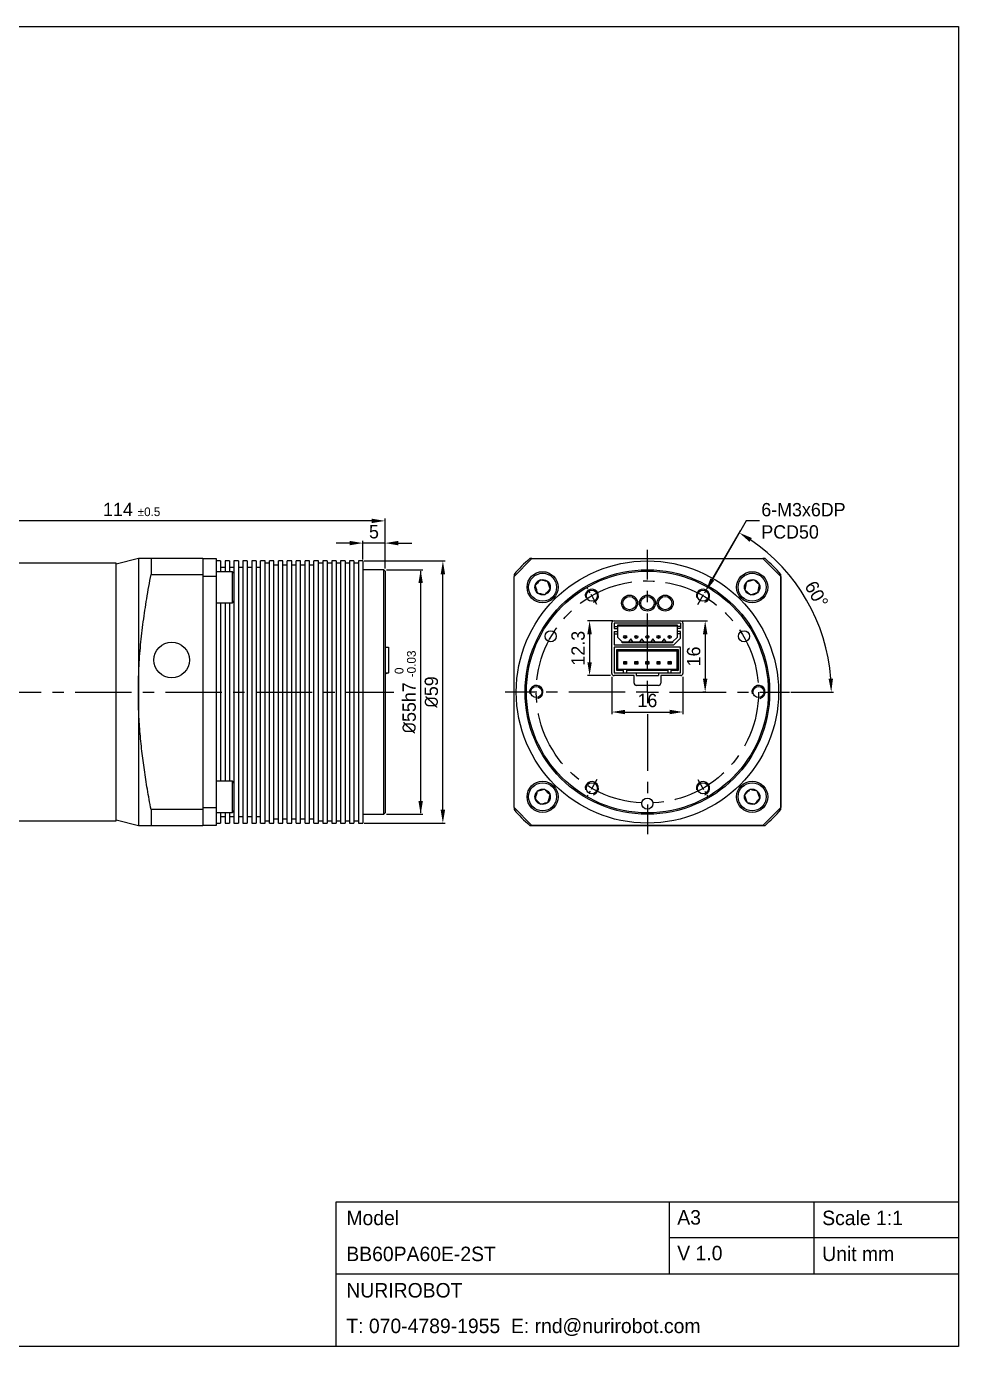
# Model space of a CAD drawing. Header units: millimetres. Extents: x 0 to 420, y 0 to 297.
# Drawn here: x 210.3 to 420, y 0 to 297 of the extents above; entities that cross this region are included whole.
import ezdxf

# ---------------------------------------------------------------- set-up
doc = ezdxf.new("R2010")
doc.units = ezdxf.units.MM
doc.header["$PDSIZE"] = -1
doc.linetypes.add('CENTERX2', pattern=[20.32, 12.7, -2.54, 2.54, -2.54])
doc.layers.add('외형선', color=7, linetype='Continuous', lineweight=25)
for name, color, linetype in [('중심선', 1, 'CENTERX2'), ('치수', 3, 'Continuous'), ('치수선', 3, 'Continuous')]:
    doc.layers.add(name, color=color, linetype=linetype)
doc.styles.add('누리로봇 문자스타일_20230829', font='GOTHIC.TTF')
doc.dimstyles.new('A3기본 치수스타일', dxfattribs={"dimtxt": 3, "dimasz": 3, "dimexe": 0.5, "dimexo": 0.3, "dimgap": 1, "dimtad": 1, "dimtoh": 1, "dimdec": 1, "dimzin": 12, "dimdsep": 46, "dimtxsty": '누리로봇 문자스타일_20230829', "dimcen": 0.09, "dimclrd": 3, "dimclre": 3, "dimclrt": 3, "dimadec": 0, "dimazin": 3, "dimtm": 1e-09, "dimtfac": 1, "dimtdec": 1, "dimtofl": 0, "dimtmove": 0, "dimatfit": 3, "dimfxl": 1, "dimfrac": 2, "dimarcsym": 0})
doc.dimstyles.new('A3지시선 치수스타일', dxfattribs={"dimtxt": 3, "dimasz": 3, "dimexe": 0.5, "dimexo": 0.3, "dimgap": 0.396875, "dimtad": 0, "dimtih": 1, "dimtoh": 1, "dimdec": 1, "dimzin": 12, "dimdsep": 46, "dimtxsty": '누리로봇 문자스타일_20230829', "dimcen": 0.09, "dimclrd": 3, "dimclre": 3, "dimclrt": 3, "dimadec": 0, "dimazin": 3, "dimtm": 1e-09, "dimtfac": 1, "dimtdec": 1, "dimtofl": 0, "dimtmove": 0, "dimatfit": 3, "dimfxl": 1, "dimfrac": 2, "dimarcsym": 0})
doc.dimstyles.new('A4기본 치수스타일', dxfattribs={"dimtxt": 3, "dimasz": 3, "dimexe": 0.5, "dimexo": 0.3, "dimgap": 1, "dimtad": 1, "dimtoh": 1, "dimdec": 1, "dimzin": 12, "dimdsep": 46, "dimtxsty": '누리로봇 문자스타일_20230829', "dimcen": 0.09, "dimclrd": 3, "dimclre": 3, "dimclrt": 3, "dimadec": 0, "dimazin": 3, "dimtm": 1e-09, "dimtfac": 1, "dimtdec": 1, "dimtofl": 0, "dimtmove": 0, "dimatfit": 3, "dimfxl": 1, "dimfrac": 2, "dimarcsym": 0})

# ---------------------------------------------------------------- blocks, each defined once
blk = doc.blocks.new('*D59')
at = {"layer": 'Defpoints', "color": 0}
for p in [(291, 174.76), (291, 119.76), (299, 119.76)]:
    blk.add_point(p, dxfattribs=at)
at = {"layer": '치수선', "color": 3, "lineweight": -2}
for p, q in [((291.3, 174.76), (299.5, 174.76)), ((299, 171.76), (299, 122.76)), ((291.3, 119.76), (299.5, 119.76))]:
    blk.add_line(p, q, dxfattribs=at)
at = {"layer": '치수선', "color": 3}
for points in [[(298.5, 171.76), (299.5, 171.76), (299, 174.76)], [(298.5, 122.76), (299.5, 122.76), (299, 119.76)]]:
    blk.add_solid(points, dxfattribs=at)
at = {"layer": '치수선', "color": 3, "insert": (295.55, 147.26), "char_height": 3, "attachment_point": 5, "rotation": 90, "style": '누리로봇 문자스타일_20230829'}
blk.add_mtext('{\\fISOCPEUR|b0|i0|c0|p34;%%C}55h7 {\\H0.66x;\\S 0^ -0.03;}', dxfattribs=at)
blk = doc.blocks.new('*D60')
at = {"layer": 'Defpoints', "color": 0}
for p in [(177, 185.76), (177, 177.26), (291, 174.76)]:
    blk.add_point(p, dxfattribs=at)
at = {"layer": '치수', "color": 3, "lineweight": -2}
for p, q in [((177, 177.56), (177, 186.26)), ((288, 185.76), (180, 185.76)), ((291, 175.06), (291, 186.26))]:
    blk.add_line(p, q, dxfattribs=at)
at = {"layer": '치수', "color": 3}
for points in [[(180, 186.26), (180, 185.26), (177, 185.76)], [(288, 186.26), (288, 185.26), (291, 185.76)]]:
    blk.add_solid(points, dxfattribs=at)
at = {"layer": '치수', "color": 3, "insert": (234, 188.32), "char_height": 3, "attachment_point": 5, "style": '누리로봇 문자스타일_20230829'}
blk.add_mtext('114 {\\H0.65x;%%P0.5}', dxfattribs=at)
blk = doc.blocks.new('*D56')
at = {"layer": 'Defpoints', "color": 0}
for p in [(286, 176.76), (304, 176.76), (286, 117.76)]:
    blk.add_point(p, dxfattribs=at)
at = {"layer": '치수선', "color": 3, "lineweight": -2}
for p, q in [((286.3, 176.76), (304.5, 176.76)), ((304, 120.76), (304, 173.76)), ((286.3, 117.76), (304.5, 117.76))]:
    blk.add_line(p, q, dxfattribs=at)
at = {"layer": '치수선', "color": 3}
for points in [[(303.5, 173.76), (304.5, 173.76), (304, 176.76)], [(303.5, 120.76), (304.5, 120.76), (304, 117.76)]]:
    blk.add_solid(points, dxfattribs=at)
at = {"layer": '치수선', "color": 3, "insert": (301.42, 147.26), "char_height": 3, "attachment_point": 5, "rotation": 90, "style": '누리로봇 문자스타일_20230829'}
blk.add_mtext('{\\fISOCPEUR|b0|i0|c0|p34;%%C}59', dxfattribs=at)
blk = doc.blocks.new('*D57')
at = {"layer": 'Defpoints', "color": 0}
for p in [(286, 180.76), (286, 176.76), (291, 174.76)]:
    blk.add_point(p, dxfattribs=at)
at = {"layer": '치수선', "color": 3, "lineweight": -2}
for p, q in [((286, 177.06), (286, 181.26)), ((291, 175.06), (291, 181.26)), ((283, 180.76), (280, 180.76)), ((291, 180.76), (286, 180.76)), ((294, 180.76), (297, 180.76))]:
    blk.add_line(p, q, dxfattribs=at)
at = {"layer": '치수선', "color": 3}
for points in [[(283, 181.26), (283, 180.26), (286, 180.76)], [(294, 181.26), (294, 180.26), (291, 180.76)]]:
    blk.add_solid(points, dxfattribs=at)
at = {"layer": '치수선', "color": 3, "insert": (288.5, 183.3), "char_height": 3, "attachment_point": 5, "style": '누리로봇 문자스타일_20230829'}
blk.add_mtext('5', dxfattribs=at)
blk = doc.blocks.new('*D62')
at = {"layer": 'Defpoints', "color": 0}
for p in [(357.5, 163.26), (363, 147.26), (363.43, 147.26)]:
    blk.add_point(p, dxfattribs=at)
at = {"layer": '치수', "color": 3, "lineweight": -2}
for p, q in [((357.8, 163.26), (363.5, 163.26)), ((363, 160.26), (363, 150.26)), ((363.13, 147.26), (362.5, 147.26))]:
    blk.add_line(p, q, dxfattribs=at)
at = {"layer": '치수', "color": 3}
for points in [[(362.5, 160.26), (363.5, 160.26), (363, 163.26)], [(362.5, 150.26), (363.5, 150.26), (363, 147.26)]]:
    blk.add_solid(points, dxfattribs=at)
at = {"layer": '치수', "color": 3, "insert": (360.42, 155.26), "char_height": 3, "attachment_point": 5, "rotation": 90, "style": '누리로봇 문자스타일_20230829'}
blk.add_mtext('16', dxfattribs=at)
blk = doc.blocks.new('*D63')
at = {"layer": 'Defpoints', "color": 0}
for p in [(342, 150.96), (358, 150.96), (358, 142.76)]:
    blk.add_point(p, dxfattribs=at)
at = {"layer": '치수', "color": 3, "lineweight": -2}
for p, q in [((342, 150.66), (342, 142.26)), ((358, 150.66), (358, 142.26)), ((345, 142.76), (355, 142.76))]:
    blk.add_line(p, q, dxfattribs=at)
at = {"layer": '치수', "color": 3}
for points in [[(345, 143.26), (345, 142.26), (342, 142.76)], [(355, 143.26), (355, 142.26), (358, 142.76)]]:
    blk.add_solid(points, dxfattribs=at)
at = {"layer": '치수', "color": 3, "insert": (350, 145.34), "char_height": 3, "attachment_point": 5, "style": '누리로봇 문자스타일_20230829'}
blk.add_mtext('16', dxfattribs=at)
blk = doc.blocks.new('*D64')
at = {"layer": 'Defpoints', "color": 0}
for p in [(342.5, 163.26), (337, 150.96), (342, 150.96)]:
    blk.add_point(p, dxfattribs=at)
at = {"layer": '치수', "color": 3, "lineweight": -2}
for p, q in [((342.2, 163.26), (336.5, 163.26)), ((337, 160.26), (337, 153.96)), ((341.7, 150.96), (336.5, 150.96))]:
    blk.add_line(p, q, dxfattribs=at)
at = {"layer": '치수', "color": 3}
for points in [[(336.5, 160.26), (337.5, 160.26), (337, 163.26)], [(336.5, 153.96), (337.5, 153.96), (337, 150.96)]]:
    blk.add_solid(points, dxfattribs=at)
at = {"layer": '치수', "color": 3, "insert": (334.42, 157.11), "char_height": 3, "attachment_point": 5, "rotation": 90, "style": '누리로봇 문자스타일_20230829'}
blk.add_mtext('12.3', dxfattribs=at)
blk = doc.blocks.new('SW_CENTERMARKSYMBOL_0')
at = {"layer": '중심선', "color": 0}
for p, q in [((0, 5), (0, 32)), ((-5, 0), (-32, 0)), ((0, 0), (-2.5, 0)), ((0, 0), (0, 2.5)), ((0, 0), (0, -2.5)), ((0, 0), (2.5, 0)), ((5, 0), (32, 0)), ((0, -5), (0, -32))]:
    blk.add_line(p, q, dxfattribs=at)
blk = doc.blocks.new('*D65')
at = {"layer": 'Defpoints', "color": 0}
for p in [(363.13, 169.99), (361.88, 167.83)]:
    blk.add_point(p, dxfattribs=at)
at = {"layer": '치수', "color": 3, "lineweight": -2}
for p, q in [((372.23, 185.76), (364.63, 172.59)), ((375.23, 185.76), (372.23, 185.76)), ((362.41, 168.91), (362.59, 168.91)), ((362.5, 168.82), (362.5, 169))]:
    blk.add_line(p, q, dxfattribs=at)
at = {"layer": '치수', "color": 3}
blk.add_solid([(364.19, 172.84), (365.06, 172.34), (363.13, 169.99)], dxfattribs=at)
at = {"layer": '치수', "color": 3, "insert": (375.63, 185.76), "char_height": 3, "attachment_point": 4, "style": '누리로봇 문자스타일_20230829'}
blk.add_mtext('6-M3x6DP\\PPCD50', dxfattribs=at)
blk = doc.blocks.new('*D66')
at = {"color": 3, "ltscale": 0.5}
for p, q in [((363.78, 171.12), (370.93, 183.51)), ((382.3, 147.26), (391.86, 147.26))]:
    blk.add_line(p, q, dxfattribs=at)
blk.add_arc((350, 147.26), 41.36, 4.1567, 55.8433, dxfattribs=at)
for points in [[(372.96, 181.06), (373.49, 181.91), (370.68, 183.08)], [(391.75, 150.28), (390.75, 150.24), (391.36, 147.26)]]:
    blk.add_solid(points, dxfattribs=at)
at = {"layer": 'Defpoints', "color": 0, "ltscale": 0.5}
for p in [(363.63, 170.86), (361.38, 166.96), (388.87, 161.41), (355, 147.26), (382, 147.26)]:
    blk.add_point(p, dxfattribs=at)
at = {"color": 3, "ltscale": 0.5, "insert": (388.05, 169.23), "char_height": 3, "attachment_point": 5, "rotation": 300, "style": '누리로봇 문자스타일_20230829'}
blk.add_mtext('60°', dxfattribs=at)

msp = doc.modelspace()

# ---------------------------------------------------------------- linework, layer by layer
at = {"lineweight": -3}
msp.add_line((354.9, 32.55), (354.9, 16.38), dxfattribs=at)
at = {"lineweight": -3, "ltscale": 3}
for p, q in [((387.45, 32.55), (387.45, 16.38)), ((354.9, 24.52), (420, 24.52)), ((280, 16.38), (420, 16.38))]:
    msp.add_line(p, q, dxfattribs=at)
msp.add_lwpolyline([(0, 297), (420, 297), (420, 0), (0, 0)], close=True)
msp.add_lwpolyline([(280, 0), (280, 32.55), (420, 32.55), (420, 0)], close=True, dxfattribs=at)
for centre in [(337.5, 168.91), (362.5, 168.91), (325, 147.26), (325, 147.26), (375, 147.26), (337.5, 125.61), (362.5, 125.61)]:
    msp.add_arc(centre, 1.5, 285, 195)
at = {"layer": '외형선', "linetype": 'Continuous', "lineweight": 25}
for p, q in [((230.5, 176.26), (192.5, 176.26)), ((235.5, 177.26), (230.5, 176.01)), ((230.5, 118.26), (230.5, 176.26)), ((235.5, 177.26), (235.5, 117.26)), ((238.36, 177.26), (238.36, 173.72)), ((250, 177.26), (238.36, 177.26)), ((250, 177.26), (250, 117.26)), ((250, 177.26), (253, 177.26)), ((253, 177.26), (253, 117.26)), ((254, 176.76), (253, 176.76)), ((254, 176.76), (254, 174.33)), ((255, 175.26), (254, 175.26)), ((256, 176.76), (255, 176.76)), ((255, 176.76), (255, 174.33)), ((256, 176.76), (256, 174.33)), ((257, 175.26), (256, 175.26)), ((258, 176.76), (257, 176.76)), ((257, 176.76), (257, 117.76)), ((258, 176.76), (258, 117.76)), ((259, 175.26), (258, 175.26)), ((260, 176.76), (259, 176.76)), ((259, 176.76), (259, 117.76)), ((260, 176.76), (260, 117.76)), ((261, 175.26), (260, 175.26)), ((262, 176.76), (261, 176.76)), ((261, 176.76), (261, 117.76)), ((262, 176.76), (262, 117.76)), ((263, 175.26), (262, 175.26)), ((264, 176.76), (263, 176.76)), ((263, 117.76), (263, 176.76)), ((264, 117.76), (264, 176.76)), ((265, 176.26), (264, 176.26)), ((266, 176.76), (265, 176.76)), ((265, 117.76), (265, 176.76)), ((266, 117.76), (266, 176.76)), ((267, 175.81), (266, 175.81)), ((268, 176.76), (267, 176.76)), ((267, 117.76), (267, 176.76)), ((268, 117.76), (268, 176.76)), ((269, 175.81), (268, 175.81)), ((270, 176.76), (269, 176.76)), ((269, 117.76), (269, 176.76)), ((270, 117.76), (270, 176.76)), ((271, 175.81), (270, 175.81)), ((272, 176.76), (271, 176.76)), ((271, 117.76), (271, 176.76)), ((272, 117.76), (272, 176.76)), ((273, 175.81), (272, 175.81)), ((274, 176.76), (273, 176.76)), ((273, 117.76), (273, 176.76)), ((274, 117.76), (274, 176.76)), ((275, 175.81), (274, 175.81)), ((276, 176.76), (275, 176.76)), ((275, 117.76), (275, 176.76)), ((276, 117.76), (276, 176.76)), ((277, 176.26), (276, 176.26)), ((278, 176.76), (277, 176.76)), ((277, 176.76), (277, 117.76)), ((278, 176.76), (278, 117.76)), ((279, 176.26), (278, 176.26)), ((280, 176.76), (279, 176.76)), ((279, 176.76), (279, 117.76)), ((280, 176.76), (280, 117.76)), ((281, 176.26), (280, 176.26)), ((282, 176.76), (281, 176.76)), ((281, 176.76), (281, 117.76)), ((282, 176.76), (282, 117.76)), ((283, 176.26), (282, 176.26)), ((284, 176.76), (283, 176.76)), ((283, 176.76), (283, 117.76)), ((284, 176.76), (284, 117.76)), ((285, 176.26), (284, 176.26)), ((286, 176.76), (285, 176.76)), ((285, 176.76), (285, 117.76)), ((286, 176.76), (286, 117.76)), ((324, 177.26), (320, 173.26)), ((324, 177.26), (323.54, 177.26)), ((324, 177.26), (376, 177.26)), ((376.46, 177.26), (376, 177.26)), ((380, 173.26), (376, 177.26)), ((238.36, 173.72), (250, 173.72)), ((253, 173.26), (250, 173.26)), ((256.65, 174.33), (253, 174.33)), ((257, 173.98), (256.65, 174.33)), ((256.65, 167.33), (256.65, 174.33)), ((290.7, 174.76), (286, 174.76)), ((291, 174.46), (290.7, 174.76)), ((290.7, 119.76), (290.7, 174.76)), ((291, 174.46), (291, 120.06)), ((299, 174.46), (299, 120.06)), ((320, 173.72), (320, 173.26)), ((320, 121.26), (320, 173.26)), ((380, 120.8), (380, 173.72)), ((380, 173.26), (380, 121.26)), ((253, 167.33), (256.65, 167.33)), ((254, 167.33), (254, 127.19)), ((255, 167.33), (255, 127.19)), ((256, 167.33), (256, 127.19)), ((256.65, 167.33), (257, 167.68)), ((342, 151.46), (342, 162.76)), ((342.5, 163.26), (357.5, 163.26)), ((357.45, 162.74), (342.55, 162.74)), ((342.55, 162.74), (342.55, 161.55)), ((342.55, 162.02), (343.25, 162.02)), ((342.55, 161.55), (343.25, 161.55)), ((342.55, 160.85), (342.55, 157.84)), ((342.55, 160.85), (343.25, 160.85)), ((343.25, 162.29), (343.25, 159.63)), ((356.75, 162.29), (343.25, 162.29)), ((356.75, 162.04), (343.25, 162.04)), ((356.75, 159.63), (356.75, 162.29)), ((357.45, 162.02), (356.75, 162.02)), ((357.45, 161.55), (356.75, 161.55)), ((357.45, 160.85), (356.75, 160.85)), ((357.45, 162.74), (357.45, 161.55)), ((357.45, 159.34), (357.45, 160.85)), ((358, 162.76), (358, 151.46)), ((342.55, 160.37), (343.25, 160.37)), ((342.55, 157.84), (355.95, 157.84)), ((343.25, 159.63), (344.34, 158.54)), ((344.34, 158.54), (355.66, 158.54)), ((344.34, 158.29), (344.34, 158.54)), ((355.66, 158.29), (344.34, 158.29)), ((345, 160.01), (345, 159.67)), ((345, 159.31), (345, 159.66)), ((346.25, 159.24), (345.75, 158.54)), ((346.75, 158.54), (346.25, 159.24)), ((347.5, 160.01), (347.5, 159.67)), ((347.5, 159.31), (347.5, 159.66)), ((348.75, 159.24), (348.25, 158.54)), ((349.25, 158.54), (348.75, 159.24)), ((350, 160.01), (350, 159.67)), ((350, 159.31), (350, 159.66)), ((351.25, 159.24), (350.75, 158.54)), ((351.75, 158.54), (351.25, 159.24)), ((352.5, 160.01), (352.5, 159.67)), ((352.5, 159.31), (352.5, 159.66)), ((353.75, 159.24), (353.25, 158.54)), ((354.25, 158.54), (353.75, 159.24)), ((355, 160.01), (355, 159.67)), ((355, 159.31), (355, 159.66)), ((355.66, 158.54), (356.75, 159.63)), ((355.66, 158.54), (355.66, 158.29)), ((355.95, 157.84), (357.45, 159.34)), ((357.45, 160.37), (356.75, 160.37)), ((357.45, 157.34), (342.55, 157.34)), ((342.55, 157.34), (342.55, 151.54)), ((343.1, 152.09), (343.1, 156.79)), ((343.35, 156.54), (343.1, 156.79)), ((343.1, 156.79), (356.9, 156.79)), ((343.35, 152.34), (343.35, 156.54)), ((343.35, 156.54), (356.65, 156.54)), ((356.65, 156.54), (356.9, 156.79)), ((356.65, 156.54), (356.65, 152.34)), ((356.9, 156.79), (356.9, 152.09)), ((357.45, 151.54), (357.45, 157.34)), ((342.55, 151.54), (357.45, 151.54)), ((343.35, 152.34), (343.1, 152.09)), ((344.65, 152.09), (343.1, 152.09)), ((356.65, 152.34), (343.35, 152.34)), ((344.65, 151.54), (344.65, 152.34)), ((344.68, 154.16), (345.32, 154.16)), ((344.68, 154.16), (344.88, 153.96)), ((344.68, 153.52), (344.68, 154.16)), ((344.88, 153.72), (344.68, 153.52)), ((345.32, 153.52), (344.68, 153.52)), ((345.12, 153.96), (344.88, 153.96)), ((344.88, 153.96), (344.88, 153.72)), ((344.88, 153.72), (345.12, 153.72)), ((345.32, 154.16), (345.12, 153.96)), ((345.12, 153.72), (345.12, 153.96)), ((345.12, 153.72), (345.32, 153.52)), ((345.32, 154.16), (345.32, 153.52)), ((345.35, 151.54), (345.35, 152.34)), ((354.65, 152.09), (345.35, 152.09)), ((347.18, 153.52), (347.18, 154.16)), ((347.18, 154.16), (347.38, 153.96)), ((347.18, 154.16), (347.82, 154.16)), ((347.38, 153.72), (347.18, 153.52)), ((347.82, 153.52), (347.18, 153.52)), ((347.38, 153.96), (347.38, 153.72)), ((347.62, 153.96), (347.38, 153.96)), ((347.38, 153.72), (347.62, 153.72)), ((347.5, 151.54), (347.5, 150.95)), ((347.82, 154.16), (347.62, 153.96)), ((347.62, 153.72), (347.62, 153.96)), ((347.62, 153.72), (347.82, 153.52)), ((347.82, 154.16), (347.82, 153.52)), ((349.68, 153.52), (349.68, 154.16)), ((349.68, 154.16), (349.88, 153.96)), ((349.68, 154.16), (350.32, 154.16)), ((349.88, 153.72), (349.68, 153.52)), ((350.32, 153.52), (349.68, 153.52)), ((349.88, 153.96), (349.88, 153.72)), ((350.12, 153.96), (349.88, 153.96)), ((349.88, 153.72), (350.12, 153.72)), ((350.32, 154.16), (350.12, 153.96)), ((350.12, 153.72), (350.12, 153.96)), ((350.12, 153.72), (350.32, 153.52)), ((350.32, 154.16), (350.32, 153.52)), ((352.18, 154.16), (352.82, 154.16)), ((352.18, 154.16), (352.38, 153.96)), ((352.18, 153.52), (352.18, 154.16)), ((352.38, 153.72), (352.18, 153.52)), ((352.82, 153.52), (352.18, 153.52)), ((352.62, 153.96), (352.38, 153.96)), ((352.38, 153.96), (352.38, 153.72)), ((352.38, 153.72), (352.62, 153.72)), ((352.5, 151.54), (352.5, 150.95)), ((352.82, 154.16), (352.62, 153.96)), ((352.62, 153.72), (352.62, 153.96)), ((352.62, 153.72), (352.82, 153.52)), ((352.82, 154.16), (352.82, 153.52)), ((354.65, 151.54), (354.65, 152.34)), ((354.68, 153.52), (354.68, 154.16)), ((354.68, 154.16), (354.88, 153.96)), ((354.68, 154.16), (355.32, 154.16)), ((354.88, 153.72), (354.68, 153.52)), ((355.32, 153.52), (354.68, 153.52)), ((354.88, 153.96), (354.88, 153.72)), ((355.12, 153.96), (354.88, 153.96)), ((354.88, 153.72), (355.12, 153.72)), ((355.32, 154.16), (355.12, 153.96)), ((355.12, 153.72), (355.12, 153.96)), ((355.12, 153.72), (355.32, 153.52)), ((355.32, 154.16), (355.32, 153.52)), ((355.35, 151.54), (355.35, 152.34)), ((356.9, 152.09), (355.35, 152.09)), ((356.65, 152.34), (356.9, 152.09)), ((347, 150.96), (342.5, 150.96)), ((347, 149.26), (347, 150.96)), ((347.5, 150.95), (352.5, 150.95)), ((352.5, 148.76), (347.5, 148.76)), ((353, 150.96), (353, 149.26)), ((357.5, 150.96), (353, 150.96)), ((256.65, 127.19), (253, 127.19)), ((257, 126.84), (256.65, 127.19)), ((256.65, 120.19), (256.65, 127.19)), ((250, 120.8), (238.36, 120.8)), ((238.36, 120.8), (238.36, 117.26)), ((250, 121.26), (253, 121.26)), ((253, 120.19), (256.65, 120.19)), ((254, 120.19), (254, 117.76)), ((254, 119.26), (255, 119.26)), ((255, 120.19), (255, 117.76)), ((256, 120.19), (256, 117.76)), ((256, 119.26), (257, 119.26)), ((256.65, 120.19), (257, 120.54)), ((258, 119.26), (259, 119.26)), ((260, 119.26), (261, 119.26)), ((262, 119.26), (263, 119.26)), ((286, 119.76), (290.7, 119.76)), ((290.7, 119.76), (291, 120.06)), ((320, 121.26), (320, 120.8)), ((320, 121.26), (324, 117.26)), ((376, 117.26), (380, 121.26)), ((192.5, 118.26), (230.5, 118.26)), ((230.5, 118.51), (235.5, 117.26)), ((238.36, 117.26), (250, 117.26)), ((253, 117.26), (250, 117.26)), ((253, 117.76), (254, 117.76)), ((255, 117.76), (256, 117.76)), ((257, 117.76), (258, 117.76)), ((259, 117.76), (260, 117.76)), ((261, 117.76), (262, 117.76)), ((263, 117.76), (264, 117.76)), ((264, 118.26), (265, 118.26)), ((265, 117.76), (266, 117.76)), ((266, 118.71), (267, 118.71)), ((267, 117.76), (268, 117.76)), ((268, 118.71), (269, 118.71)), ((269, 117.76), (270, 117.76)), ((270, 118.71), (271, 118.71)), ((271, 117.76), (272, 117.76)), ((272, 118.71), (273, 118.71)), ((273, 117.76), (274, 117.76)), ((274, 118.71), (275, 118.71)), ((275, 117.76), (276, 117.76)), ((276, 118.26), (277, 118.26)), ((277, 117.76), (278, 117.76)), ((278, 118.26), (279, 118.26)), ((279, 117.76), (280, 117.76)), ((280, 118.26), (281, 118.26)), ((281, 117.76), (282, 117.76)), ((282, 118.26), (283, 118.26)), ((283, 117.76), (284, 117.76)), ((284, 118.26), (285, 118.26)), ((285, 117.76), (286, 117.76)), ((323.54, 117.26), (376.46, 117.26)), ((376, 117.26), (324, 117.26))]:
    msp.add_line(p, q, dxfattribs=at)
at = {"layer": '외형선'}
for p, q in [((291, 157.34), (291.8, 157.34)), ((291.8, 157.34), (291.8, 151.54)), ((291, 151.54), (291.8, 151.54)), ((291.8, 151.54), (291, 151.27))]:
    msp.add_line(p, q, dxfattribs=at)
at = {"layer": '외형선', "linetype": 'Continuous', "lineweight": 25}
for centre, radius in [((350, 147.26), 29.5), ((350, 147.26), 27.5), ((350, 147.26), 27.2), ((326.43, 170.83), 3.5), ((326.43, 170.83), 3.15), ((326.43, 170.83), 1.73), ((373.57, 170.83), 3.5), ((373.57, 170.83), 3.15), ((373.57, 170.83), 1.73), ((337.5, 168.91), 1.25), ((362.5, 168.91), 1.25), ((346, 167.26), 1.8), ((346, 167.26), 1.5), ((350, 167.26), 1.8), ((350, 167.26), 1.5), ((354, 167.26), 1.8), ((354, 167.26), 1.5), ((328.26, 159.81), 1.25), ((371.74, 159.81), 1.25), ((243, 154.46), 4), ((345, 159.66), 0.35), ((345, 159.66), 0.005), ((347.5, 159.66), 0.35), ((347.5, 159.66), 0.005), ((350, 159.66), 0.35), ((350, 159.66), 0.005), ((352.5, 159.66), 0.35), ((352.5, 159.66), 0.005), ((355, 159.66), 0.35), ((355, 159.66), 0.005), ((325, 147.26), 1.25), ((375, 147.26), 1.25), ((326.43, 123.69), 3.5), ((326.43, 123.69), 3.15), ((326.43, 123.69), 1.73), ((337.5, 125.61), 1.25), ((362.5, 125.61), 1.25), ((373.57, 123.69), 3.5), ((373.57, 123.69), 3.15), ((373.57, 123.69), 1.73), ((350, 122.16), 1.25)]:
    msp.add_circle(centre, radius, dxfattribs=at)
for centre, radius, start, end in [((350, 147.26), 40, 131.4096, 138.5904), ((350, 147.26), 40, 41.4096, 48.5904), ((342.5, 162.76), 0.5, 90, 180), ((357.5, 162.76), 0.5, 0, 90), ((342.5, 151.46), 0.5, 180, 270), ((347.5, 149.26), 0.5, 180, 270), ((352.5, 149.26), 0.5, 270, 0), ((357.5, 151.46), 0.5, 270, 0), ((350, 147.26), 40, 221.4096, 228.5904), ((350, 147.26), 40, 311.4096, 318.5904)]:
    msp.add_arc(centre, radius, start, end, dxfattribs=at)
for points, knots in [([(238.36, 177.26), (238.08, 177.26), (237.53, 177.26), (236.84, 177.26), (236.27, 177.26), (235.84, 177.26), (235.55, 177.26), (235.52, 177.26), (235.5, 177.26)], [0, 0, 0, 0, 0.174715, 0.340712, 0.499922, 0.667248, 0.833522, 1, 1, 1, 1]), ([(235.5, 147.26), (235.53, 149.04), (235.58, 152.58), (235.98, 157.85), (236.59, 163.07), (237.38, 168.36), (238.02, 171.9), (238.36, 173.72)], [0, 0, 0, 0, 0.199897, 0.39908, 0.594916, 0.791436, 1, 1, 1, 1]), ([(325.87, 172.47), (325.67, 172.24), (325.29, 171.8), (324.91, 171.37), (324.73, 171.17)], [0, 0, 0, 0, 0.534747, 1, 1, 1, 1]), ([(327.57, 172.13), (327.27, 172.19), (326.7, 172.31), (326.13, 172.42), (325.87, 172.47)], [0, 0, 0, 0, 0.534747, 1, 1, 1, 1]), ([(373.91, 172.53), (373.62, 172.43), (373.07, 172.24), (372.52, 172.06), (372.27, 171.97)], [0, 0, 0, 0, 0.534746, 1, 1, 1, 1]), ([(375.21, 171.39), (374.98, 171.59), (374.54, 171.97), (374.11, 172.35), (373.91, 172.53)], [0, 0, 0, 0, 0.534747, 1, 1, 1, 1]), ([(324.73, 171.17), (324.83, 170.88), (325.02, 170.33), (325.2, 169.78), (325.29, 169.53)], [0, 0, 0, 0, 0.534746, 1, 1, 1, 1]), ([(325.29, 169.53), (325.59, 169.47), (326.16, 169.36), (326.72, 169.24), (326.99, 169.19)], [0, 0, 0, 0, 0.534747, 1, 1, 1, 1]), ([(326.99, 169.19), (327.19, 169.42), (327.57, 169.86), (327.95, 170.29), (328.13, 170.49)], [0, 0, 0, 0, 0.5347469, 1, 1, 1, 1]), ([(328.13, 170.49), (328.03, 170.79), (327.84, 171.34), (327.66, 171.88), (327.57, 172.13)], [0, 0, 0, 0, 0.534746, 1, 1, 1, 1]), ([(372.27, 171.97), (372.21, 171.67), (372.1, 171.1), (371.98, 170.54), (371.93, 170.27)], [0, 0, 0, 0, 0.534747, 1, 1, 1, 1]), ([(371.93, 170.27), (372.16, 170.07), (372.6, 169.69), (373.03, 169.31), (373.23, 169.13)], [0, 0, 0, 0, 0.5347469, 1, 1, 1, 1]), ([(373.23, 169.13), (373.53, 169.23), (374.08, 169.42), (374.62, 169.6), (374.87, 169.69)], [0, 0, 0, 0, 0.534746, 1, 1, 1, 1]), ([(374.87, 169.69), (374.93, 169.99), (375.05, 170.56), (375.16, 171.13), (375.21, 171.39)], [0, 0, 0, 0, 0.534747, 1, 1, 1, 1]), ([(238.36, 120.8), (238.08, 122.33), (237.53, 125.31), (236.84, 129.69), (236.27, 134.03), (235.84, 138.39), (235.55, 142.83), (235.52, 145.78), (235.5, 147.26)], [0, 0, 0, 0, 0.174715, 0.340712, 0.499922, 0.667248, 0.833522, 1, 1, 1, 1]), ([(325.23, 124.94), (325.14, 124.64), (324.98, 124.09), (324.82, 123.53), (324.75, 123.28)], [0, 0, 0, 0, 0.534747, 1, 1, 1, 1]), ([(326.91, 125.35), (326.61, 125.28), (326.05, 125.14), (325.49, 125), (325.23, 124.94)], [0, 0, 0, 0, 0.534747, 1, 1, 1, 1]), ([(328.11, 124.1), (327.9, 124.33), (327.5, 124.74), (327.1, 125.16), (326.91, 125.35)], [0, 0, 0, 0, 0.5347473, 1, 1, 1, 1]), ([(373.01, 125.33), (372.81, 125.1), (372.43, 124.66), (372.05, 124.23), (371.87, 124.03)], [0, 0, 0, 0, 0.5347469, 1, 1, 1, 1]), ([(374.71, 124.99), (374.41, 125.05), (373.84, 125.16), (373.28, 125.28), (373.01, 125.33)], [0, 0, 0, 0, 0.534747, 1, 1, 1, 1]), ([(375.27, 123.35), (375.17, 123.64), (374.98, 124.19), (374.8, 124.74), (374.71, 124.99)], [0, 0, 0, 0, 0.534746, 1, 1, 1, 1]), ([(324.75, 123.28), (324.96, 123.05), (325.36, 122.63), (325.76, 122.22), (325.95, 122.03)], [0, 0, 0, 0, 0.5347473, 1, 1, 1, 1]), ([(325.95, 122.03), (326.25, 122.1), (326.81, 122.24), (327.37, 122.38), (327.63, 122.44)], [0, 0, 0, 0, 0.534747, 1, 1, 1, 1]), ([(327.63, 122.44), (327.71, 122.74), (327.88, 123.29), (328.04, 123.85), (328.11, 124.1)], [0, 0, 0, 0, 0.534747, 1, 1, 1, 1]), ([(371.87, 124.03), (371.97, 123.73), (372.16, 123.18), (372.34, 122.64), (372.43, 122.39)], [0, 0, 0, 0, 0.534746, 1, 1, 1, 1]), ([(372.43, 122.39), (372.73, 122.33), (373.3, 122.21), (373.87, 122.1), (374.13, 122.05)], [0, 0, 0, 0, 0.534747, 1, 1, 1, 1]), ([(374.13, 122.05), (374.33, 122.28), (374.71, 122.72), (375.09, 123.15), (375.27, 123.35)], [0, 0, 0, 0, 0.534747, 1, 1, 1, 1]), ([(235.5, 117.26), (235.53, 117.26), (235.58, 117.26), (235.98, 117.26), (236.59, 117.26), (237.38, 117.26), (238.02, 117.26), (238.36, 117.26)], [0, 0, 0, 0, 0.199897, 0.39908, 0.594916, 0.791436, 1, 1, 1, 1])]:
    msp.add_open_spline(points, degree=3, knots=knots, dxfattribs=at)
at = {"layer": '중심선', "ltscale": 0.2}
for p, q in [((338.62, 166.96), (336.37, 170.86)), ((361.37, 166.96), (363.62, 170.86)), ((338.62, 127.56), (336.37, 123.66)), ((361.37, 127.56), (363.62, 123.66))]:
    msp.add_line(p, q, dxfattribs=at)
at = {"layer": '중심선'}
msp.add_line((140, 147.26), (293, 147.26), dxfattribs=at)
msp.add_circle((350, 147.26), 25, dxfattribs=at)

# ---------------------------------------------------------------- block references
msp.add_blockref('SW_CENTERMARKSYMBOL_0', (350, 147.26), dxfattribs=at)

# ---------------------------------------------------------------- texts
at = {"lineweight": -3, "attachment_point": 1, "style": '누리로봇 문자스타일_20230829'}
for s, insert, char_height, width in [('Model', (282.3, 30.58), 3.255, 10.7408), ('A3', (356.72, 30.7), 3.255, 12.1036), ('{\\fCentury Gothic|b0|i0|c0|p34;Scale 1:1}', (389.32, 30.58), 3.2548, 53.4053), ('BB60PA60E-2ST', (282.28, 22.48), 3.2548, 39.9112), ('V 1.0', (356.72, 22.67), 3.255, 12.1036), ('Unit mm', (389.32, 22.5), 3.255, 53.4053), ('NURIROBOT', (282.28, 14.3), 3.255, 40.3813), ('T: 070-4789-1955  E: rnd@nurirobot.com', (282.29, 6.29), 3.2548, 85.2271)]:
    msp.add_mtext(s, dxfattribs=dict(at, insert=insert, char_height=char_height, width=width))

# ---------------------------------------------------------------- dimensions: what is measured, and where the dimension line sits
at = {"ltscale": 0.5}
dim = msp.add_angular_dim_2l(base=(388.87, 161.41), line1=((355, 147.26), (382, 147.26)), line2=((361.37, 166.96), (363.62, 170.86)), dimstyle='A4기본 치수스타일', override={"dimdec": 0, "dimadec": 0, "dimazin": 3}, dxfattribs=at)
dim.commit()
dim.dimension.update_dxf_attribs({"geometry": '*D66', "text_midpoint": (388.05, 169.23)})
at = {"layer": '치수'}
dim = msp.add_linear_dim(base=(177, 185.76), p1=(291, 174.76), p2=(177, 177.26), text='<> {\\H0.65x;%%P0.5}', dimstyle='A3기본 치수스타일', override={"dimtmove": 0}, dxfattribs=at)
dim.commit()
dim.dimension.update_dxf_attribs({"geometry": '*D60', "text_midpoint": (234, 188.32)})
dim = msp.add_diameter_dim_2p(p1=(361.88, 167.83), p2=(363.13, 169.99), text='6-M3x6DP\\PPCD50', dimstyle='A3지시선 치수스타일', dxfattribs=at)
dim.commit()
dim.dimension.update_dxf_attribs({"geometry": '*D65', "text_midpoint": (385.24, 185.76), "dimtype": 163})
for base, p1, p2, picture, middle in [((337, 150.96), (342.5, 163.26), (342, 150.96), '*D64', (337, 157.11)), ((363, 147.26), (357.5, 163.26), (363.43, 147.26), '*D62', (363, 155.26))]:
    dim = msp.add_linear_dim(base=base, p1=p1, p2=p2, angle=90, dimstyle='A3기본 치수스타일', dxfattribs=at)
    dim.commit()
    dim.dimension.update_dxf_attribs({"geometry": picture, "text_midpoint": middle, "dimtype": 160})
dim = msp.add_linear_dim(base=(358, 142.76), p1=(342, 150.96), p2=(358, 150.96), dimstyle='A3기본 치수스타일', dxfattribs=at)
dim.commit()
dim.dimension.update_dxf_attribs({"geometry": '*D63', "text_midpoint": (350, 142.76), "dimtype": 160})
at = {"layer": '치수선'}
dim = msp.add_linear_dim(base=(286, 180.76), p1=(291, 174.76), p2=(286, 176.76), dimstyle='A3기본 치수스타일', override={"dimtofl": 1, "dimtmove": 0}, dxfattribs=at)
dim.commit()
dim.dimension.update_dxf_attribs({"geometry": '*D57', "text_midpoint": (288.5, 183.3)})
for base, p1, p2, text, picture, middle in [((304, 176.76), (286, 117.76), (286, 176.76), '{\\fISOCPEUR|b0|i0|c0|p34;%%C}<>', '*D56', (304, 147.26)), ((299, 119.76), (291, 174.76), (291, 119.76), '{\\fISOCPEUR|b0|i0|c0|p34;%%C}<>h7 {\\H0.66x;\\S 0^ -0.03;}', '*D59', (299, 147.26))]:
    dim = msp.add_linear_dim(base=base, p1=p1, p2=p2, angle=90, text=text, dimstyle='A3기본 치수스타일', override={"dimtmove": 0}, dxfattribs=at)
    dim.commit()
    dim.dimension.update_dxf_attribs({"geometry": picture, "text_midpoint": middle, "dimtype": 160})

doc.saveas('drawing.dxf')
